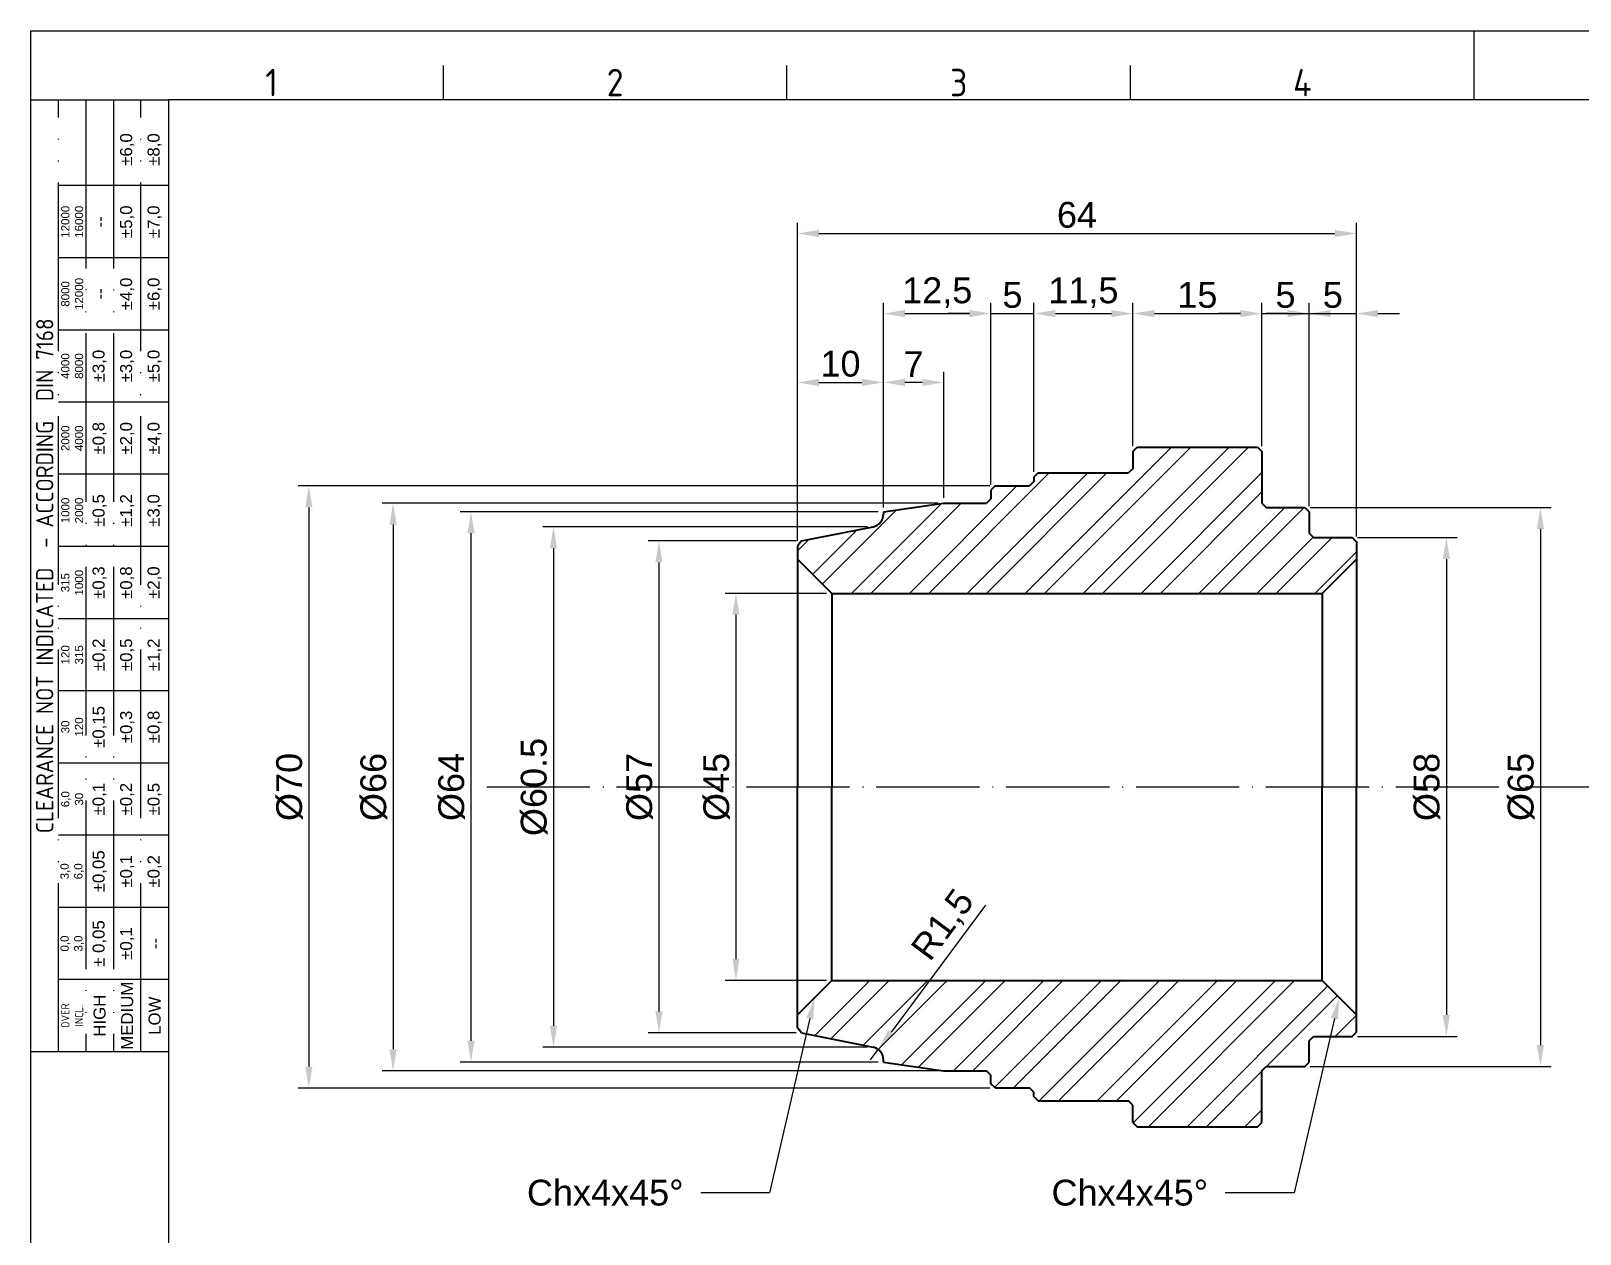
# Model space of a CAD drawing. Header units: millimetres. Extents: x 2490 to 2826, y 1138 to 1375.
# Drawn here: x 2489.9 to 2670, y 1235.5 to 1375.4 of the extents above; entities that cross this region are included whole.
import ezdxf
from ezdxf import colors
from ezdxf.entities.mleader import LeaderData, LeaderLine
from ezdxf.enums import TextEntityAlignment as Align
from ezdxf.math import Vec2, Vec3

# ---------------------------------------------------------------- set-up
doc = ezdxf.new("R2010")
doc.units = ezdxf.units.MM
doc.linetypes.add('ACAD_ISO04W100', pattern=[30, 24, -3, 0, -3])
doc.linetypes.add('ACAD_ISO05W100', pattern=[33, 24, -3, 0, -3, 0, -3])
for name, color, linetype, lineweight in [('AM_0', 7, 'Continuous', 40), ('AM_4', 1, 'ACAD_ISO04W100', 25), ('AM_5', 3, 'Continuous', 25), ('AM_BOR', 2, 'ACAD_ISO05W100', 35)]:
    doc.layers.add(name, color=color, linetype=linetype, lineweight=lineweight)
doc.styles.add('ACISOTS', font='isocp.shx', dxfattribs={"height": 1})
doc.styles.get("Standard").update_dxf_attribs({"font": 'arial.ttf'})
doc.dimstyles.new('ISO-25', dxfattribs={"dimtxt": 3, "dimasz": 2.5, "dimexe": 1.25, "dimexo": 0.625, "dimtad": 1, "dimtxsty": 'Standard', "dimcen": 2.5, "dimadec": 0, "dimazin": 0, "dimtfac": 1, "dimtmove": 0, "dimatfit": 3, "dimfxl": 1, "dimarcsym": 0})

# ---------------------------------------------------------------- blocks, each defined once
blk = doc.blocks.new('A3 ZTL')
for p, q in [((19.57, 280.82), (19.57, 9.78)), ((401.17, 280.82), (19.57, 280.82))]:
    blk.add_line(p, q)
at = {"layer": 'AM_BOR', "color": 135, "linetype": 'Continuous', "lineweight": 25}
for p, q in [((0, 0), (0, 290.61)), ((0, 290.61), (410.96, 290.61))]:
    blk.add_line(p, q, dxfattribs=at)
at = {"layer": 'AM_BOR', "color": 135, "lineweight": 25}
for p, q in [((205.48, 280.82), (205.48, 290.61)), ((58.71, 280.82), (58.71, 285.71)), ((107.63, 280.82), (107.63, 285.71)), ((156.56, 280.82), (156.56, 285.71)), ((3.91, 145.3), (3.91, 280.82)), ((7.83, 280.82), (7.83, 145.3)), ((11.74, 280.82), (11.74, 145.3)), ((15.66, 145.3), (15.66, 280.82)), ((19.57, 268.59), (3.91, 268.59)), ((19.57, 258.32), (3.91, 258.32)), ((19.57, 248.04), (3.91, 248.04)), ((19.57, 237.77), (3.91, 237.77)), ((19.57, 227.5), (3.91, 227.5)), ((19.57, 217.22), (3.91, 217.22)), ((19.57, 206.95), (3.91, 206.95)), ((19.57, 196.67), (3.91, 196.67)), ((19.57, 186.4), (3.91, 186.4)), ((19.57, 176.13), (3.91, 176.13)), ((19.57, 165.85), (3.91, 165.85)), ((19.57, 155.58), (3.91, 155.58))]:
    blk.add_line(p, q, dxfattribs=at)
blk.add_lwpolyline([(19.57, 145.3), (0, 145.3), (0, 280.82), (19.57, 280.82)], close=True, dxfattribs=at)
at = {"layer": 'AM_BOR', "color": 135, "lineweight": 25, "style": 'ACISOTS'}
for s, p in [('1', (34.25, 283.27)), ('2', (83.17, 283.27)), ('3', (132.09, 283.27)), ('4', (181.02, 283.27))]:
    blk.add_text(s, height=3.91, dxfattribs=at).set_placement(p, align=Align.MIDDLE)
at = {"layer": 'AM_BOR', "color": 135, "lineweight": 25, "attachment_point": 5, "rotation": 90}
for s, insert, char_height, width in [('±6,0', (13.7, 273.73), 1.712, 10.274), ('±8,0', (17.61, 273.73), 1.712, 10.274), ('12000\\P16000', (5.87, 263.45), 1.174, 10.274), ('±5,0', (13.7, 263.45), 1.712, 10.274), ('±7,0', (17.61, 263.45), 1.712, 10.274), ('--', (9.78, 263.45), 1.712, 10.274), ('8000\\P12000', (5.87, 253.18), 1.174, 10.274), ('--', (9.78, 253.18), 1.712, 10.274), ('±4,0', (13.7, 253.18), 1.712, 10.274), ('±6,0', (17.61, 253.18), 1.712, 10.274), ('{\\Fisocp.shx|c0;CLEARANCE NOT INDICATED  - ACCORDING  DIN 7168}', (1.96, 213.06), 2.4462, 135.5186), ('±3,0', (9.78, 242.91), 1.712, 10.274), ('±3,0', (13.7, 242.91), 1.712, 10.274), ('±5,0', (17.61, 242.91), 1.712, 10.274), ('4000\\P8000', (5.87, 242.91), 1.174, 10.274), ('2000\\P4000', (5.87, 232.63), 1.174, 10.274), ('±0,8', (9.78, 232.63), 1.712, 10.274), ('±2,0', (13.7, 232.63), 1.712, 10.274), ('±4,0', (17.61, 232.63), 1.712, 10.274), ('1000\\P2000', (5.87, 222.36), 1.174, 10.274), ('±0,5', (9.78, 222.36), 1.712, 10.274), ('±1,2', (13.7, 222.36), 1.712, 10.274), ('±3,0', (17.61, 222.36), 1.712, 10.274), ('±0,3', (9.78, 212.08), 1.712, 10.274), ('±0,8', (13.7, 212.08), 1.712, 10.274), ('±2,0', (17.61, 212.08), 1.712, 10.274), ('315\\P1000', (5.87, 212.08), 1.174, 10.274), ('120\\P315', (5.87, 201.81), 1.174, 10.274), ('±0,2', (9.78, 201.81), 1.712, 10.274), ('±0,5', (13.7, 201.81), 1.712, 10.274), ('±1,2', (17.61, 201.81), 1.712, 10.274), ('±0,15', (9.78, 191.54), 1.712, 10.274), ('30\\P120', (5.87, 191.54), 1.174, 10.274), ('±0,3', (13.7, 191.54), 1.712, 10.274), ('±0,8', (17.61, 191.54), 1.712, 10.274), ('±0,1', (9.78, 181.26), 1.712, 10.274), ('±0,2', (13.7, 181.26), 1.712, 10.274), ('±0,5', (17.61, 181.26), 1.712, 10.274), ('6,0\\P30', (5.87, 181.26), 1.174, 10.274), ('3,0\\P6,0', (5.87, 170.99), 1.174, 10.274), ('±0,05', (9.78, 170.99), 1.712, 10.274), ('±0,1', (13.7, 170.99), 1.712, 10.274), ('±0,2', (17.61, 170.99), 1.712, 10.274), ('± 0,05', (9.78, 160.71), 1.712, 10.274), ('0,0\\P3,0', (5.87, 160.71), 1.174, 10.274), ('\\pt4.69206;±0,1', (13.7, 160.71), 1.7123, 10.274), ('--', (17.61, 160.71), 1.712, 10.274), ('MEDIUM', (13.7, 150.44), 1.712, 10.274), ('HIGH', (9.78, 150.44), 1.712, 10.274), ('LOW', (17.61, 150.44), 1.712, 10.274), ('{\\Fisocp.shx|c0;OVER\\PINCL.}', (5.87, 150.44), 1.1742, 10.274)]:
    blk.add_mtext(s, dxfattribs=dict(at, insert=insert, char_height=char_height, width=width))
blk = doc.blocks.new('*D16')
at = {"layer": 'AM_5', "color": 0, "lineweight": -2, "transparency": 16777216}
for p, q in [((2582.36, 1309.97), (2570.59, 1309.97)), ((2571.84, 1307.47), (2571.84, 1267.47)), ((2582.36, 1264.97), (2570.59, 1264.97))]:
    blk.add_line(p, q, dxfattribs=at)
at = {"layer": 'AM_5', "color": 0, "transparency": 16777216}
for points in [[(2571.42, 1307.47), (2572.25, 1307.47), (2571.84, 1309.97)], [(2571.42, 1267.47), (2572.25, 1267.47), (2571.84, 1264.97)]]:
    blk.add_solid(points, dxfattribs=at)
at = {"layer": 'Defpoints', "color": 0, "transparency": 16777216}
for p in [(2582.99, 1309.97), (2571.84, 1264.97), (2582.99, 1264.97)]:
    blk.add_point(p, dxfattribs=at)
at = {"layer": 'AM_5', "color": 0, "transparency": 16777216, "insert": (2569.6, 1287.47), "char_height": 3, "attachment_point": 5, "rotation": 90}
blk.add_mtext('%%c45', dxfattribs=at)
blk = doc.blocks.new('*D17')
at = {"layer": 'AM_5', "color": 0, "lineweight": -2, "transparency": 16777216}
for p, q in [((2578.85, 1316.07), (2561.63, 1316.07)), ((2562.88, 1313.57), (2562.88, 1261.38)), ((2578.85, 1258.88), (2561.63, 1258.88))]:
    blk.add_line(p, q, dxfattribs=at)
at = {"layer": 'AM_5', "color": 0, "transparency": 16777216}
for points in [[(2562.47, 1313.57), (2563.3, 1313.57), (2562.88, 1316.07)], [(2562.47, 1261.38), (2563.3, 1261.38), (2562.88, 1258.88)]]:
    blk.add_solid(points, dxfattribs=at)
at = {"layer": 'Defpoints', "color": 0, "transparency": 16777216}
for p in [(2579.48, 1316.07), (2562.88, 1258.88), (2579.48, 1258.88)]:
    blk.add_point(p, dxfattribs=at)
at = {"layer": 'AM_5', "color": 0, "transparency": 16777216, "insert": (2560.64, 1287.47), "char_height": 3, "attachment_point": 5, "rotation": 90}
blk.add_mtext('%%C57', dxfattribs=at)
blk = doc.blocks.new('*D18')
at = {"layer": 'AM_5', "color": 0, "lineweight": -2, "transparency": 16777216}
for p, q in [((2587.15, 1317.73), (2549.37, 1317.73)), ((2550.62, 1315.23), (2550.62, 1259.71)), ((2587.15, 1257.21), (2549.37, 1257.21))]:
    blk.add_line(p, q, dxfattribs=at)
at = {"layer": 'AM_5', "color": 0, "transparency": 16777216}
for points in [[(2550.2, 1315.23), (2551.03, 1315.23), (2550.62, 1317.73)], [(2550.2, 1259.71), (2551.03, 1259.71), (2550.62, 1257.21)]]:
    blk.add_solid(points, dxfattribs=at)
at = {"layer": 'Defpoints', "color": 0, "transparency": 16777216}
for p in [(2587.78, 1317.73), (2550.62, 1257.21), (2587.78, 1257.21)]:
    blk.add_point(p, dxfattribs=at)
at = {"layer": 'AM_5', "color": 0, "transparency": 16777216, "insert": (2548.37, 1287.47), "char_height": 3, "attachment_point": 5, "rotation": 90}
blk.add_mtext('%%c60.5', dxfattribs=at)
blk = doc.blocks.new('*D19')
at = {"layer": 'AM_5', "color": 0, "lineweight": -2, "transparency": 16777216}
for p, q in [((2588.36, 1319.47), (2539.77, 1319.47)), ((2541.02, 1316.97), (2541.02, 1257.97)), ((2588.36, 1255.47), (2539.77, 1255.47))]:
    blk.add_line(p, q, dxfattribs=at)
at = {"layer": 'AM_5', "color": 0, "transparency": 16777216}
for points in [[(2540.61, 1316.97), (2541.44, 1316.97), (2541.02, 1319.47)], [(2540.61, 1257.97), (2541.44, 1257.97), (2541.02, 1255.47)]]:
    blk.add_solid(points, dxfattribs=at)
at = {"layer": 'Defpoints', "color": 0, "transparency": 16777216}
for p in [(2588.99, 1319.47), (2541.02, 1255.47), (2588.99, 1255.47)]:
    blk.add_point(p, dxfattribs=at)
at = {"layer": 'AM_5', "color": 0, "transparency": 16777216, "insert": (2538.78, 1287.47), "char_height": 3, "attachment_point": 5, "rotation": 90}
blk.add_mtext('%%C64', dxfattribs=at)
blk = doc.blocks.new('*D20')
at = {"layer": 'AM_5', "color": 0, "lineweight": -2, "transparency": 16777216}
for p, q in [((2595.36, 1320.47), (2530.71, 1320.47)), ((2531.96, 1317.97), (2531.96, 1256.97)), ((2595.36, 1254.47), (2530.71, 1254.47))]:
    blk.add_line(p, q, dxfattribs=at)
at = {"layer": 'AM_5', "color": 0, "transparency": 16777216}
for points in [[(2531.54, 1317.97), (2532.38, 1317.97), (2531.96, 1320.47)], [(2531.54, 1256.97), (2532.38, 1256.97), (2531.96, 1254.47)]]:
    blk.add_solid(points, dxfattribs=at)
at = {"layer": 'Defpoints', "color": 0, "transparency": 16777216}
for p in [(2595.99, 1320.47), (2531.96, 1254.47), (2595.99, 1254.47)]:
    blk.add_point(p, dxfattribs=at)
at = {"layer": 'AM_5', "color": 0, "transparency": 16777216, "insert": (2529.72, 1287.47), "char_height": 3, "attachment_point": 5, "rotation": 90}
blk.add_mtext('%%C66', dxfattribs=at)
blk = doc.blocks.new('*D21')
at = {"layer": 'AM_5', "color": 0, "lineweight": -2, "transparency": 16777216}
for p, q in [((2601.36, 1322.47), (2520.92, 1322.47)), ((2522.17, 1319.97), (2522.17, 1254.97)), ((2601.36, 1252.47), (2520.92, 1252.47))]:
    blk.add_line(p, q, dxfattribs=at)
at = {"layer": 'AM_5', "color": 0, "transparency": 16777216}
for points in [[(2521.75, 1319.97), (2522.59, 1319.97), (2522.17, 1322.47)], [(2521.75, 1254.97), (2522.59, 1254.97), (2522.17, 1252.47)]]:
    blk.add_solid(points, dxfattribs=at)
at = {"layer": 'Defpoints', "color": 0, "transparency": 16777216}
for p in [(2601.99, 1322.47), (2522.17, 1252.47), (2601.99, 1252.47)]:
    blk.add_point(p, dxfattribs=at)
at = {"layer": 'AM_5', "color": 0, "transparency": 16777216, "insert": (2519.93, 1287.47), "char_height": 3, "attachment_point": 5, "rotation": 90}
blk.add_mtext('%%C70', dxfattribs=at)
blk = doc.blocks.new('*D24')
at = {"layer": 'AM_5', "color": 0, "lineweight": -2, "transparency": 16777216}
for p, q in [((2644.11, 1316.47), (2655.7, 1316.47)), ((2654.45, 1313.97), (2654.45, 1260.97)), ((2644.11, 1258.47), (2655.7, 1258.47))]:
    blk.add_line(p, q, dxfattribs=at)
at = {"layer": 'AM_5', "color": 0, "transparency": 16777216}
for points in [[(2654.03, 1313.97), (2654.86, 1313.97), (2654.45, 1316.47)], [(2654.03, 1260.97), (2654.86, 1260.97), (2654.45, 1258.47)]]:
    blk.add_solid(points, dxfattribs=at)
at = {"layer": 'Defpoints', "color": 0, "transparency": 16777216}
for p in [(2643.49, 1316.47), (2643.49, 1258.47), (2654.45, 1258.47)]:
    blk.add_point(p, dxfattribs=at)
at = {"layer": 'AM_5', "color": 0, "transparency": 16777216, "insert": (2652.2, 1287.47), "char_height": 3, "attachment_point": 5, "rotation": 90}
blk.add_mtext('%%C58', dxfattribs=at)
blk = doc.blocks.new('*D25')
at = {"layer": 'AM_5', "color": 0, "lineweight": -2, "transparency": 16777216}
for p, q in [((2638.61, 1319.97), (2666.63, 1319.97)), ((2665.38, 1317.47), (2665.38, 1257.47)), ((2638.61, 1254.97), (2666.63, 1254.97))]:
    blk.add_line(p, q, dxfattribs=at)
at = {"layer": 'AM_5', "color": 0, "transparency": 16777216}
for points in [[(2664.97, 1317.47), (2665.8, 1317.47), (2665.38, 1319.97)], [(2664.97, 1257.47), (2665.8, 1257.47), (2665.38, 1254.97)]]:
    blk.add_solid(points, dxfattribs=at)
at = {"layer": 'Defpoints', "color": 0, "transparency": 16777216}
for p in [(2637.99, 1319.97), (2637.99, 1254.97), (2665.38, 1254.97)]:
    blk.add_point(p, dxfattribs=at)
at = {"layer": 'AM_5', "color": 0, "transparency": 16777216, "insert": (2663.14, 1287.47), "char_height": 3, "attachment_point": 5, "rotation": 90}
blk.add_mtext('%%C65', dxfattribs=at)
blk = doc.blocks.new('*D26')
at = {"layer": 'AM_5', "color": 0, "lineweight": -2, "transparency": 16777216}
for p, q in [((2578.99, 1316.1), (2578.99, 1335.75)), ((2588.99, 1320.1), (2588.99, 1335.75)), ((2581.49, 1334.5), (2586.49, 1334.5))]:
    blk.add_line(p, q, dxfattribs=at)
at = {"layer": 'AM_5', "color": 0, "transparency": 16777216}
for points in [[(2581.49, 1334.92), (2581.49, 1334.09), (2578.99, 1334.5)], [(2586.49, 1334.92), (2586.49, 1334.09), (2588.99, 1334.5)]]:
    blk.add_solid(points, dxfattribs=at)
at = {"layer": 'Defpoints', "color": 0, "transparency": 16777216}
for p in [(2588.99, 1334.5), (2588.99, 1319.47), (2578.99, 1315.47)]:
    blk.add_point(p, dxfattribs=at)
at = {"layer": 'AM_5', "color": 0, "transparency": 16777216, "insert": (2583.99, 1336.66), "char_height": 3, "attachment_point": 5}
blk.add_mtext('10', dxfattribs=at)
blk = doc.blocks.new('*D27')
at = {"layer": 'AM_5', "color": 0, "lineweight": -2, "transparency": 16777216}
for p, q in [((2588.99, 1321.1), (2588.99, 1335.75)), ((2595.99, 1321.1), (2595.99, 1335.75)), ((2593.49, 1334.5), (2591.49, 1334.5))]:
    blk.add_line(p, q, dxfattribs=at)
at = {"layer": 'AM_5', "color": 0, "transparency": 16777216}
for points in [[(2591.49, 1334.92), (2591.49, 1334.09), (2588.99, 1334.5)], [(2593.49, 1334.92), (2593.49, 1334.09), (2595.99, 1334.5)]]:
    blk.add_solid(points, dxfattribs=at)
at = {"layer": 'Defpoints', "color": 0, "transparency": 16777216}
for p in [(2588.99, 1334.5), (2588.99, 1320.47), (2595.99, 1320.47)]:
    blk.add_point(p, dxfattribs=at)
at = {"layer": 'AM_5', "color": 0, "transparency": 16777216, "insert": (2592.49, 1336.63), "char_height": 3, "attachment_point": 5}
blk.add_mtext('7', dxfattribs=at)
blk = doc.blocks.new('*D28')
at = {"layer": 'AM_5', "color": 0, "lineweight": -2, "transparency": 16777216}
for p, q in [((2588.99, 1319.96), (2588.99, 1343.76)), ((2591.49, 1342.51), (2598.99, 1342.51)), ((2601.49, 1322.6), (2601.49, 1343.76))]:
    blk.add_line(p, q, dxfattribs=at)
at = {"layer": 'AM_5', "color": 0, "transparency": 16777216}
for points in [[(2591.49, 1342.92), (2591.49, 1342.09), (2588.99, 1342.51)], [(2598.99, 1342.92), (2598.99, 1342.09), (2601.49, 1342.51)]]:
    blk.add_solid(points, dxfattribs=at)
at = {"layer": 'Defpoints', "color": 0, "transparency": 16777216}
for p in [(2601.49, 1342.51), (2601.49, 1321.97), (2588.99, 1319.34)]:
    blk.add_point(p, dxfattribs=at)
at = {"layer": 'AM_5', "color": 0, "transparency": 16777216, "insert": (2595.24, 1344.93), "char_height": 3, "attachment_point": 5}
blk.add_mtext('12,5', dxfattribs=at)
blk = doc.blocks.new('*D29')
at = {"layer": 'AM_5', "color": 0, "lineweight": -2, "transparency": 16777216}
for p, q in [((2598.99, 1342.51), (2596.49, 1342.51)), ((2601.49, 1322.6), (2601.49, 1343.76)), ((2601.49, 1342.51), (2606.49, 1342.51)), ((2606.49, 1324.1), (2606.49, 1343.76)), ((2608.99, 1342.51), (2611.49, 1342.51))]:
    blk.add_line(p, q, dxfattribs=at)
at = {"layer": 'AM_5', "color": 0, "transparency": 16777216}
for points in [[(2598.99, 1342.92), (2598.99, 1342.09), (2601.49, 1342.51)], [(2608.99, 1342.92), (2608.99, 1342.09), (2606.49, 1342.51)]]:
    blk.add_solid(points, dxfattribs=at)
at = {"layer": 'Defpoints', "color": 0, "transparency": 16777216}
for p in [(2606.49, 1342.51), (2606.49, 1323.47), (2601.49, 1321.97)]:
    blk.add_point(p, dxfattribs=at)
at = {"layer": 'AM_5', "color": 0, "transparency": 16777216, "insert": (2603.99, 1344.66), "char_height": 3, "attachment_point": 5}
blk.add_mtext('5', dxfattribs=at)
blk = doc.blocks.new('*D30')
at = {"layer": 'AM_5', "color": 0, "lineweight": -2, "transparency": 16777216}
for p, q in [((2606.49, 1324.1), (2606.49, 1343.76)), ((2608.99, 1342.51), (2615.49, 1342.51)), ((2617.99, 1327.1), (2617.99, 1343.76))]:
    blk.add_line(p, q, dxfattribs=at)
at = {"layer": 'AM_5', "color": 0, "transparency": 16777216}
for points in [[(2608.99, 1342.92), (2608.99, 1342.09), (2606.49, 1342.51)], [(2615.49, 1342.92), (2615.49, 1342.09), (2617.99, 1342.51)]]:
    blk.add_solid(points, dxfattribs=at)
at = {"layer": 'Defpoints', "color": 0, "transparency": 16777216}
for p in [(2617.99, 1342.51), (2617.99, 1326.47), (2606.49, 1323.47)]:
    blk.add_point(p, dxfattribs=at)
at = {"layer": 'AM_5', "color": 0, "transparency": 16777216, "insert": (2612.24, 1344.93), "char_height": 3, "attachment_point": 5}
blk.add_mtext('11,5', dxfattribs=at)
blk = doc.blocks.new('*D31')
at = {"layer": 'AM_5', "color": 0, "lineweight": -2, "transparency": 16777216}
for p, q in [((2617.99, 1327.1), (2617.99, 1343.76)), ((2620.49, 1342.51), (2630.49, 1342.51)), ((2632.99, 1327.1), (2632.99, 1343.76))]:
    blk.add_line(p, q, dxfattribs=at)
at = {"layer": 'AM_5', "color": 0, "transparency": 16777216}
for points in [[(2620.49, 1342.92), (2620.49, 1342.09), (2617.99, 1342.51)], [(2630.49, 1342.92), (2630.49, 1342.09), (2632.99, 1342.51)]]:
    blk.add_solid(points, dxfattribs=at)
at = {"layer": 'Defpoints', "color": 0, "transparency": 16777216}
for p in [(2632.99, 1342.51), (2617.99, 1326.47), (2632.99, 1326.47)]:
    blk.add_point(p, dxfattribs=at)
at = {"layer": 'AM_5', "color": 0, "transparency": 16777216, "insert": (2625.49, 1344.66), "char_height": 3, "attachment_point": 5}
blk.add_mtext('15', dxfattribs=at)
blk = doc.blocks.new('*D32')
at = {"layer": 'AM_5', "color": 0, "lineweight": -2, "transparency": 16777216}
for p, q in [((2630.49, 1342.51), (2627.99, 1342.51)), ((2632.99, 1327.1), (2632.99, 1343.76)), ((2632.99, 1342.51), (2638.49, 1342.51)), ((2638.49, 1320.1), (2638.49, 1343.76)), ((2640.99, 1342.51), (2643.49, 1342.51))]:
    blk.add_line(p, q, dxfattribs=at)
at = {"layer": 'AM_5', "color": 0, "transparency": 16777216}
for points in [[(2630.49, 1342.92), (2630.49, 1342.09), (2632.99, 1342.51)], [(2640.99, 1342.92), (2640.99, 1342.09), (2638.49, 1342.51)]]:
    blk.add_solid(points, dxfattribs=at)
at = {"layer": 'Defpoints', "color": 0, "transparency": 16777216}
for p in [(2638.49, 1342.51), (2632.99, 1326.47), (2638.49, 1319.47)]:
    blk.add_point(p, dxfattribs=at)
at = {"layer": 'AM_5', "color": 0, "transparency": 16777216, "insert": (2635.74, 1344.66), "char_height": 3, "attachment_point": 5}
blk.add_mtext('5', dxfattribs=at)
blk = doc.blocks.new('*D33')
at = {"layer": 'AM_5', "color": 0, "lineweight": -2, "transparency": 16777216}
for p, q in [((2635.99, 1342.51), (2633.49, 1342.51)), ((2638.49, 1320.72), (2638.49, 1343.76)), ((2638.49, 1342.51), (2643.99, 1342.51)), ((2643.99, 1316.6), (2643.99, 1343.76)), ((2646.49, 1342.51), (2648.99, 1342.51))]:
    blk.add_line(p, q, dxfattribs=at)
at = {"layer": 'AM_5', "color": 0, "transparency": 16777216}
for points in [[(2635.99, 1342.92), (2635.99, 1342.09), (2638.49, 1342.51)], [(2646.49, 1342.92), (2646.49, 1342.09), (2643.99, 1342.51)]]:
    blk.add_solid(points, dxfattribs=at)
at = {"layer": 'Defpoints', "color": 0, "transparency": 16777216}
for p in [(2643.99, 1342.51), (2638.49, 1320.1), (2643.99, 1315.97)]:
    blk.add_point(p, dxfattribs=at)
at = {"layer": 'AM_5', "color": 0, "transparency": 16777216, "insert": (2641.24, 1344.66), "char_height": 3, "attachment_point": 5}
blk.add_mtext('5', dxfattribs=at)
blk = doc.blocks.new('*D34')
at = {"layer": 'AM_5', "color": 0, "lineweight": -2, "transparency": 16777216}
for p, q in [((2578.99, 1318.36), (2578.99, 1353.07)), ((2643.99, 1320.6), (2643.99, 1353.07)), ((2581.49, 1351.82), (2641.49, 1351.82))]:
    blk.add_line(p, q, dxfattribs=at)
at = {"layer": 'AM_5', "color": 0, "transparency": 16777216}
for points in [[(2581.49, 1352.23), (2581.49, 1351.4), (2578.99, 1351.82)], [(2641.49, 1352.23), (2641.49, 1351.4), (2643.99, 1351.82)]]:
    blk.add_solid(points, dxfattribs=at)
at = {"layer": 'Defpoints', "color": 0, "transparency": 16777216}
for p in [(2643.99, 1351.82), (2643.99, 1319.97), (2578.99, 1317.73)]:
    blk.add_point(p, dxfattribs=at)
at = {"layer": 'AM_5', "color": 0, "transparency": 16777216, "insert": (2611.49, 1353.97), "char_height": 3, "attachment_point": 5}
blk.add_mtext('64', dxfattribs=at)
blk = doc.blocks.new('*D42')
at = {"layer": 'AM_5', "color": 0, "lineweight": -2, "transparency": 16777216}
for p, q in [((2600.87, 1273.74), (2589.87, 1258.95)), ((2587.49, 1255.74), (2588.38, 1256.95))]:
    blk.add_line(p, q, dxfattribs=at)
at = {"layer": 'AM_5', "color": 0, "transparency": 16777216}
blk.add_solid([(2589.54, 1259.2), (2590.21, 1258.71), (2588.38, 1256.95)], dxfattribs=at)
at = {"layer": 'Defpoints', "color": 0, "transparency": 16777216}
for p in [(2587.49, 1255.74), (2588.38, 1256.95)]:
    blk.add_point(p, dxfattribs=at)
at = {"layer": 'AM_5', "color": 0, "transparency": 16777216, "insert": (2596.05, 1271.34), "char_height": 3, "attachment_point": 5, "rotation": 53.3652}
blk.add_mtext('R1,5', dxfattribs=at)

msp = doc.modelspace()

# ---------------------------------------------------------------- hatches: boundary and pattern name
at = {"layer": 'AM_5'}
h = msp.add_hatch(dxfattribs=at)
h.set_pattern_fill('ANSI32', color=256, scale=0.5)
h.set_pattern_definition([(45, (15.812, 0), (-3.367596, 3.367596), []), (45, (18.057, 0), (-3.367596, 3.367596), [])])
h.paths.add_polyline_path([(2639.986, 1309.974), (2643.986, 1313.974), (2643.986, 1315.974), (2643.486, 1316.474), (2638.986, 1316.474), (2638.486, 1316.974), (2638.486, 1319.474), (2637.986, 1319.974), (2633.486, 1319.974), (2632.986, 1320.474), (2632.986, 1326.474), (2632.486, 1326.974), (2618.486, 1326.974), (2617.986, 1326.474), (2617.986, 1324.474), (2617.486, 1323.974), (2606.986, 1323.974), (2606.486, 1323.474), (2606.486, 1322.974), (2605.986, 1322.474), (2601.986, 1322.474), (2601.486, 1321.974), (2601.486, 1320.974), (2600.986, 1320.474), (2595.986, 1320.474), (2588.986, 1319.474), (2588.986, 1319.203, -0.3575108), (2587.78, 1317.732), (2579.476, 1316.072), (2578.986, 1315.474), (2578.986, 1313.974), (2582.986, 1309.974)])
h.paths.add_polyline_path([(2617.486, 1250.974), (2617.986, 1250.474), (2617.986, 1248.474), (2618.486, 1247.974), (2632.486, 1247.974), (2632.986, 1248.474), (2632.986, 1254.474), (2633.486, 1254.974), (2637.986, 1254.974), (2638.486, 1255.474), (2638.486, 1257.974), (2638.986, 1258.474), (2643.486, 1258.474), (2643.986, 1258.974), (2643.986, 1260.974), (2639.986, 1264.974), (2582.986, 1264.974), (2578.986, 1260.974), (2578.986, 1259.474), (2579.476, 1258.876), (2587.78, 1257.215, -0.3575108), (2588.986, 1255.744), (2588.986, 1255.474), (2595.986, 1254.474), (2600.986, 1254.474), (2601.486, 1253.974), (2601.486, 1252.974), (2601.986, 1252.474), (2605.986, 1252.474), (2606.486, 1251.974), (2606.486, 1251.474), (2606.986, 1250.974)])

# ---------------------------------------------------------------- linework, layer by layer
at = {"layer": 'AM_0'}
for p, q in [((2617.986, 1326.474), (2618.486, 1326.974)), ((2617.986, 1326.474), (2617.986, 1324.474)), ((2618.486, 1326.974), (2632.486, 1326.974)), ((2632.486, 1326.974), (2632.986, 1326.474)), ((2632.986, 1326.474), (2632.986, 1320.474)), ((2606.986, 1323.974), (2606.486, 1323.474)), ((2606.986, 1323.974), (2617.486, 1323.974)), ((2617.986, 1324.474), (2617.486, 1323.974)), ((2601.986, 1322.474), (2601.486, 1321.974)), ((2601.986, 1322.474), (2605.986, 1322.474)), ((2606.486, 1322.974), (2605.986, 1322.474)), ((2606.486, 1323.474), (2606.486, 1322.974)), ((2588.986, 1319.474), (2595.986, 1320.474)), ((2595.986, 1320.474), (2600.986, 1320.474)), ((2601.486, 1320.974), (2600.986, 1320.474)), ((2601.486, 1321.974), (2601.486, 1320.974)), ((2632.986, 1320.474), (2633.486, 1319.974)), ((2588.986, 1319.474), (2588.986, 1319.203)), ((2633.486, 1319.974), (2637.986, 1319.974)), ((2637.986, 1319.974), (2638.486, 1319.474)), ((2638.486, 1319.474), (2638.486, 1316.974)), ((2579.476, 1316.072), (2587.78, 1317.732)), ((2638.486, 1316.974), (2638.986, 1316.474)), ((2579.476, 1316.072), (2578.986, 1315.474)), ((2578.986, 1315.474), (2578.986, 1313.974)), ((2638.986, 1316.474), (2643.486, 1316.474)), ((2643.486, 1316.474), (2643.986, 1315.974)), ((2643.986, 1315.974), (2643.986, 1287.474)), ((2578.986, 1313.974), (2578.986, 1287.474)), ((2578.986, 1313.974), (2582.986, 1309.974)), ((2639.986, 1309.974), (2643.986, 1313.974)), ((2582.986, 1309.974), (2639.986, 1309.974)), ((2582.986, 1309.974), (2582.986, 1287.474)), ((2639.986, 1309.974), (2639.986, 1287.474)), ((2578.986, 1260.974), (2578.986, 1287.474)), ((2582.986, 1264.974), (2582.986, 1287.474)), ((2639.986, 1264.974), (2639.986, 1287.474)), ((2643.986, 1258.974), (2643.986, 1287.474)), ((2578.986, 1260.974), (2582.986, 1264.974)), ((2582.986, 1264.974), (2639.986, 1264.974)), ((2639.986, 1264.974), (2643.986, 1260.974)), ((2578.986, 1259.474), (2578.986, 1260.974)), ((2579.476, 1258.876), (2578.986, 1259.474)), ((2579.476, 1258.876), (2587.78, 1257.215)), ((2638.486, 1257.974), (2638.986, 1258.474)), ((2638.486, 1255.474), (2638.486, 1257.974)), ((2638.986, 1258.474), (2643.486, 1258.474)), ((2643.486, 1258.474), (2643.986, 1258.974)), ((2588.986, 1255.474), (2588.986, 1255.744)), ((2588.986, 1255.474), (2595.986, 1254.474)), ((2595.986, 1254.474), (2600.986, 1254.474)), ((2601.486, 1253.974), (2600.986, 1254.474)), ((2601.486, 1252.974), (2601.486, 1253.974)), ((2632.986, 1254.474), (2633.486, 1254.974)), ((2632.986, 1248.474), (2632.986, 1254.474)), ((2633.486, 1254.974), (2637.986, 1254.974)), ((2637.986, 1254.974), (2638.486, 1255.474)), ((2601.986, 1252.474), (2601.486, 1252.974)), ((2601.986, 1252.474), (2605.986, 1252.474)), ((2606.486, 1251.974), (2605.986, 1252.474)), ((2606.486, 1251.474), (2606.486, 1251.974)), ((2606.986, 1250.974), (2606.486, 1251.474)), ((2606.986, 1250.974), (2617.486, 1250.974)), ((2617.986, 1250.474), (2617.486, 1250.974)), ((2617.986, 1248.474), (2617.986, 1250.474)), ((2617.986, 1248.474), (2618.486, 1247.974)), ((2632.486, 1247.974), (2632.986, 1248.474)), ((2618.486, 1247.974), (2632.486, 1247.974))]:
    msp.add_line(p, q, dxfattribs=at)
for centre, start, end in [((2587.486, 1319.203), 281.30993, 0), ((2587.486, 1255.744), 0, 78.69007)]:
    msp.add_arc(centre, 1.5, start, end, dxfattribs=at)
at = {"layer": 'AM_4', "ltscale": 0.5}
msp.add_line((2542.856, 1287.474), (2782.048, 1287.474), dxfattribs=at)

# ---------------------------------------------------------------- block references
at = {"linetype": 'ByBlock', "lineweight": 0, "xscale": 0.8167500000000001, "yscale": 0.8167500000000001, "zscale": 0.8167500000000001}
msp.add_blockref('A3 ZTL', (2489.857, 1138.007), dxfattribs=at)

# ---------------------------------------------------------------- dimensions: what is measured, and where the dimension line sits
at = {"layer": 'AM_5'}
for base, p1, p2, text, picture, middle in [((2643.986, 1351.817), (2578.986, 1317.732), (2643.986, 1319.974), '64', '*D34', (2611.486, 1353.974)), ((2638.486, 1342.506), (2632.986, 1326.474), (2638.486, 1319.474), '5', '*D32', (2635.736, 1344.656)), ((2643.986, 1342.506), (2638.486, 1320.099), (2643.986, 1315.974), '5', '*D33', (2641.236, 1344.656))]:
    dim = msp.add_linear_dim(base=base, p1=p1, p2=p2, text=text, dimstyle='ISO-25', dxfattribs=at)
    dim.commit()
    dim.dimension.update_dxf_attribs({"geometry": picture, "text_midpoint": middle})
for base, p1, p2, picture, middle in [((2601.486, 1342.506), (2588.986, 1319.338), (2601.486, 1321.974), '*D28', (2595.236, 1344.933)), ((2606.486, 1342.506), (2601.486, 1321.974), (2606.486, 1323.474), '*D29', (2603.986, 1344.656)), ((2617.986, 1342.506), (2606.486, 1323.474), (2617.986, 1326.474), '*D30', (2612.236, 1344.933)), ((2632.986, 1342.506), (2617.986, 1326.474), (2632.986, 1326.474), '*D31', (2625.486, 1344.662)), ((2588.986, 1334.504), (2578.986, 1315.474), (2588.986, 1319.474), '*D26', (2583.986, 1336.661)), ((2588.986, 1334.504), (2595.986, 1320.474), (2588.986, 1320.474), '*D27', (2592.486, 1336.629))]:
    dim = msp.add_linear_dim(base=base, p1=p1, p2=p2, dimstyle='ISO-25', dxfattribs=at)
    dim.commit()
    dim.dimension.update_dxf_attribs({"geometry": picture, "text_midpoint": middle})
for base, p1, p2, text, picture, middle in [((2522.17, 1252.474), (2601.986, 1322.474), (2601.986, 1252.474), '%%C70', '*D21', (2519.93, 1287.474)), ((2531.961, 1254.474), (2595.986, 1320.474), (2595.986, 1254.474), '%%C66', '*D20', (2529.72, 1287.474)), ((2541.023, 1255.474), (2588.986, 1319.474), (2588.986, 1255.474), '%%C64', '*D19', (2538.783, 1287.474)), ((2665.382, 1254.974), (2637.986, 1319.974), (2637.986, 1254.974), '%%C65', '*D25', (2663.142, 1287.474)), ((2550.616, 1257.215), (2587.78, 1317.732), (2587.78, 1257.215), '%%c60.5', '*D18', (2548.375, 1287.474)), ((2562.882, 1258.876), (2579.476, 1316.072), (2579.476, 1258.876), '%%C57', '*D17', (2560.641, 1287.474)), ((2654.445, 1258.474), (2643.486, 1316.474), (2643.486, 1258.474), '%%C58', '*D24', (2652.204, 1287.474)), ((2571.836, 1264.974), (2582.986, 1309.974), (2582.986, 1264.974), '%%c45', '*D16', (2569.596, 1287.474))]:
    dim = msp.add_linear_dim(base=base, p1=p1, p2=p2, angle=90, text=text, dimstyle='ISO-25', dxfattribs=at)
    dim.commit()
    dim.dimension.update_dxf_attribs({"geometry": picture, "text_midpoint": middle})
dim = msp.add_radius_dim(center=(2587.486, 1255.744), mpoint=(2588.381, 1256.948), dimstyle='ISO-25', dxfattribs=at)
dim.commit()
dim.dimension.update_dxf_attribs({"geometry": '*D42', "text_midpoint": (2598.002, 1269.887), "dimtype": 164})

# ---------------------------------------------------------------- leaders
ml = msp.add_multileader_mtext('Standard', dxfattribs=at)
ml.set_content('Chx4x45%%D', color=256)
ml.set_leader_properties()
ml.build(insert=Vec2(0, 0))
ml.multileader.update_dxf_attribs({"arrow_head_size": 2.5})
ctx = ml.context
ctx.base_point, ctx.char_height, ctx.arrow_head_size, ctx.plane_origin = Vec3(2546.013, 1240.284), 3, 2.5, Vec3(2580.986, 1262.974)
ctx.text_align_type = 2
notes = []
notes.append((ctx, [(0, (1, 1, 0), (2575.743, 1240.284), (-1, 0), 8, [(0, [(2580.986, 1262.974)], 0, [])])]))
ctx.mtext.insert, ctx.mtext.alignment, ctx.mtext.flow_direction = Vec3(2565.743, 1241.81), 3, 5
ml = msp.add_multileader_mtext('Standard', dxfattribs=at)
ml.set_content('Chx4x45%%D', color=256)
ml.set_leader_properties()
ml.build(insert=Vec2(0, 0))
ml.multileader.update_dxf_attribs({"arrow_head_size": 2.5})
ctx = ml.context
ctx.base_point, ctx.char_height, ctx.arrow_head_size, ctx.plane_origin = Vec3(2607.013, 1240.284), 3, 2.5, Vec3(2641.986, 1262.974)
ctx.text_align_type = 2
notes.append((ctx, [(0, (1, 1, 0), (2636.743, 1240.284), (-1, 0), 8, [(0, [(2641.986, 1262.974)], 0, [])])]))
ctx.mtext.insert, ctx.mtext.alignment, ctx.mtext.flow_direction = Vec3(2626.743, 1241.81), 3, 5
for ctx, leaders in notes:
    for number, flags, end, landing, length, lines in leaders:
        leader = LeaderData()
        leader.index, (leader.has_last_leader_line, leader.has_dogleg_vector, leader.attachment_direction) = number, flags
        leader.last_leader_point, leader.dogleg_vector, leader.dogleg_length = Vec3(end), Vec3(landing), length
        for number, points, colour, breaks in lines:
            line = LeaderLine()
            line.index, line.vertices, line.color, line.breaks = number, Vec3.list(points), colors.encode_raw_color(colour), breaks
            leader.lines.append(line)
        ctx.leaders.append(leader)

doc.saveas('drawing.dxf')
